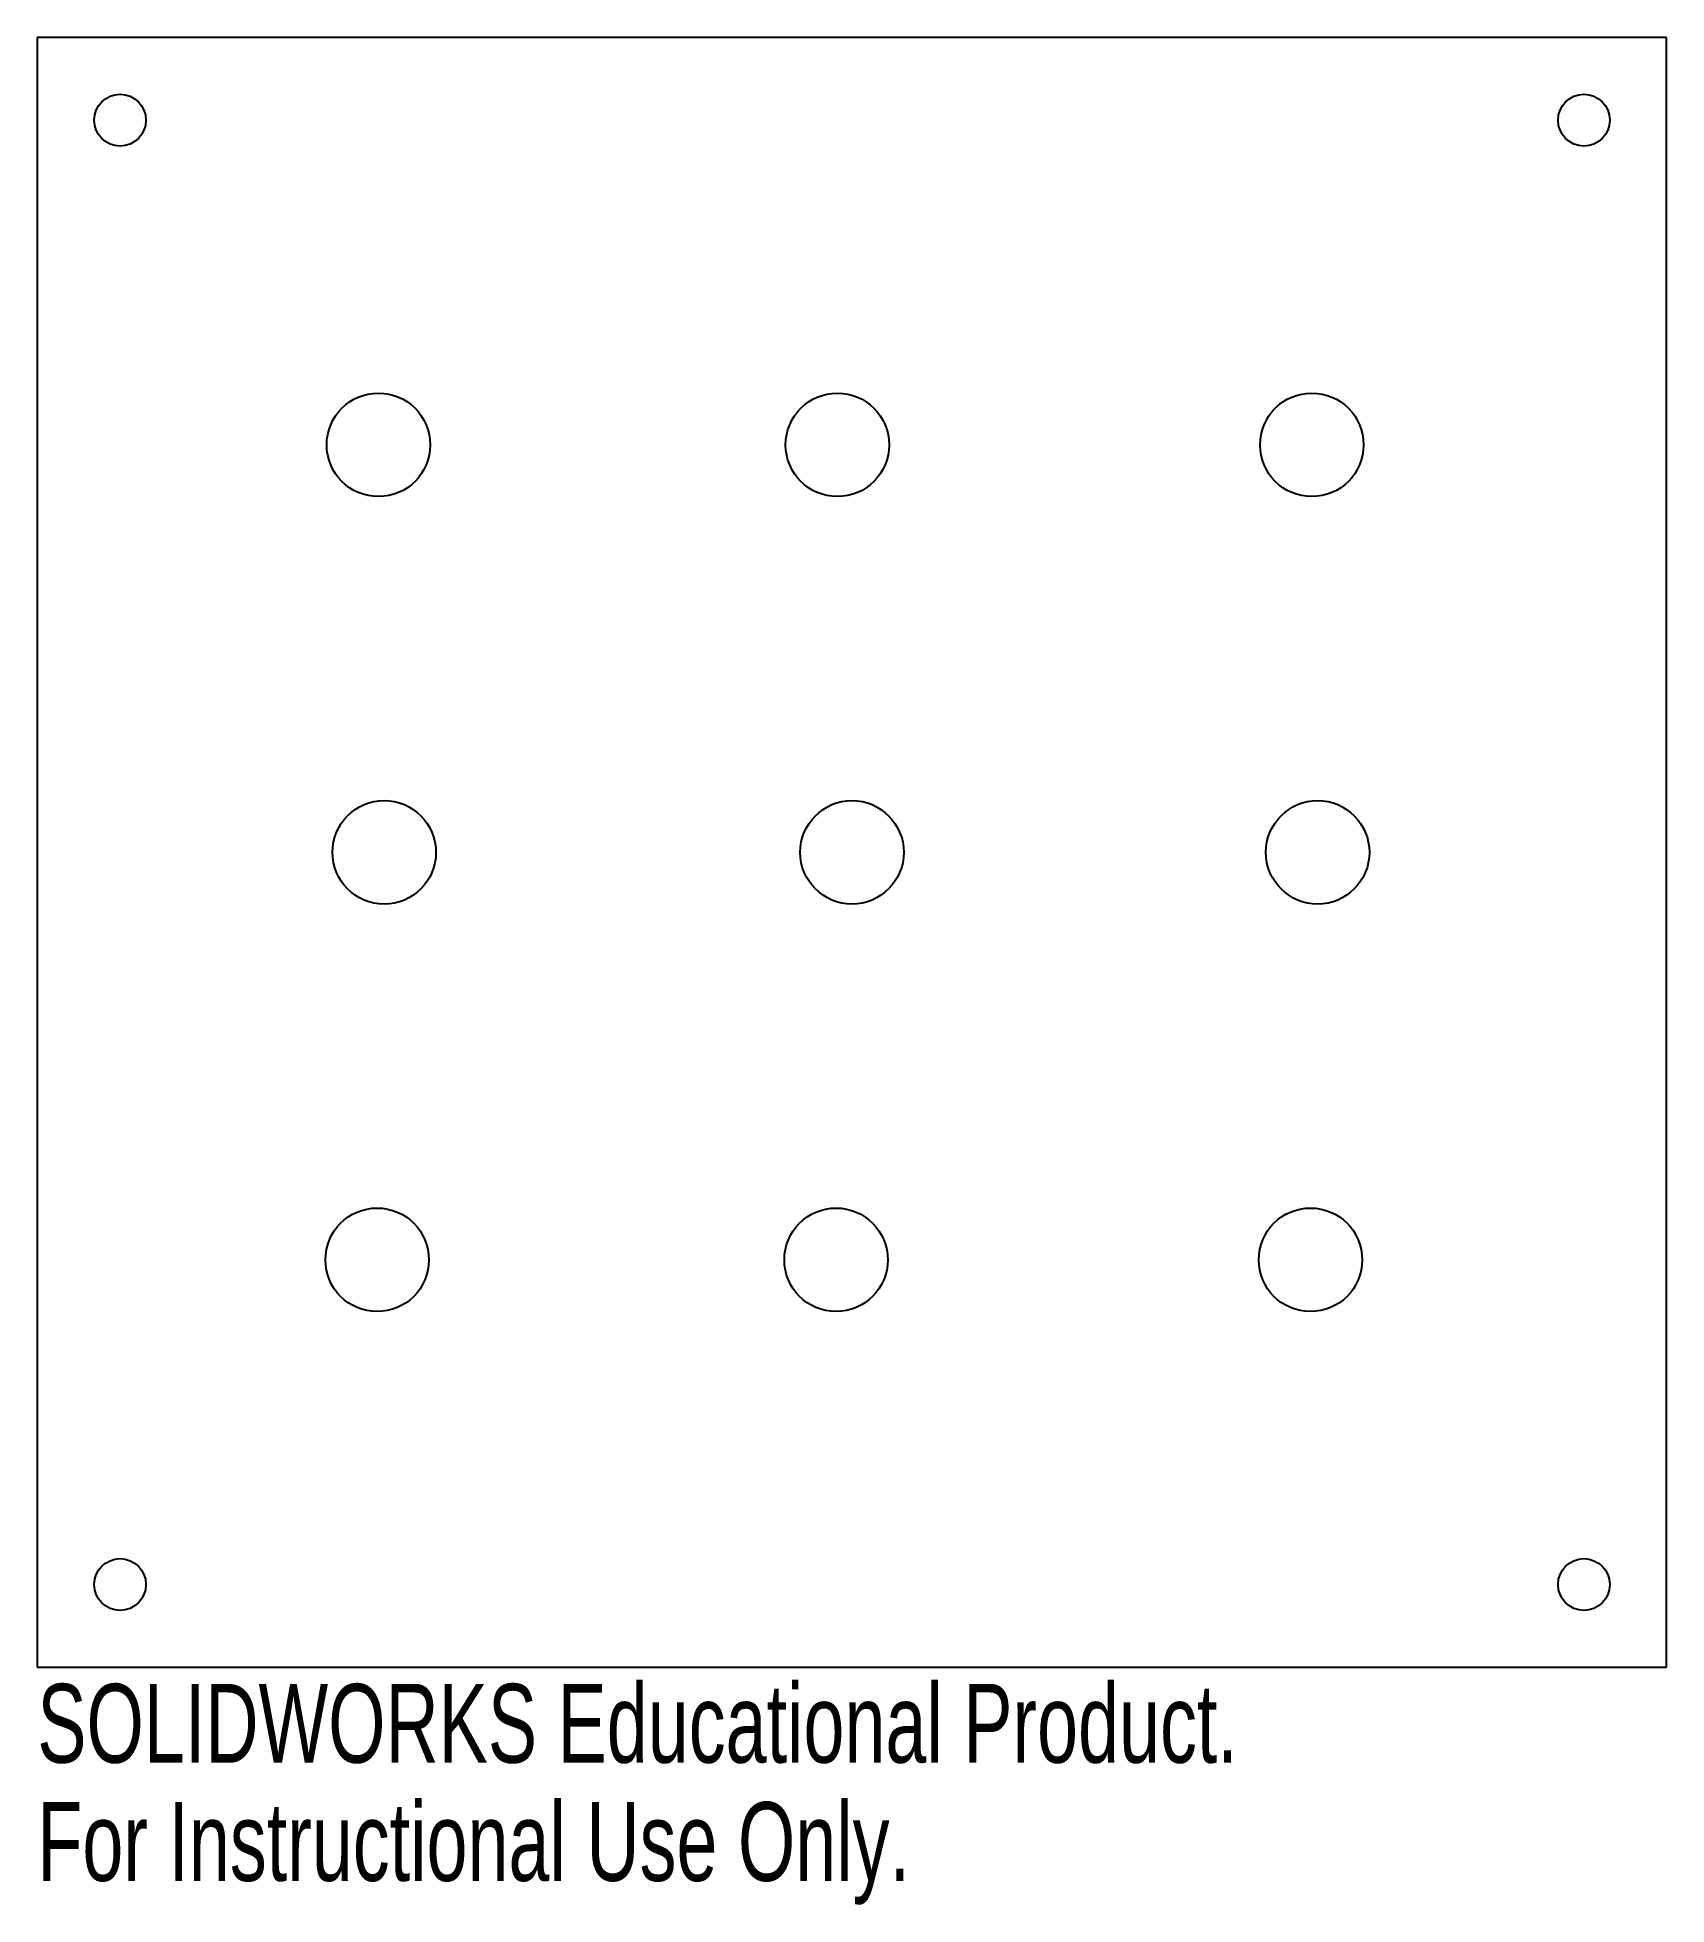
# Model space of a CAD drawing. Header units: inches. Extents: x 0 to 3.94, y -3.87 to 0.64.
import ezdxf

# ---------------------------------------------------------------- set-up
doc = ezdxf.new("R2010")
doc.units = ezdxf.units.IN
doc.header["$MEASUREMENT"] = 0
doc.styles.add('SLDTEXTSTYLE0', font='TXT', dxfattribs={"width": 0.7})

msp = doc.modelspace()

# ---------------------------------------------------------------- linework, layer by layer
at = {"color": 7, "linetype": 'Continuous', "lineweight": 25}
for p, q in [((3.937, 0.6393), (0, 0.6393)), ((0, 0.6393), (0, -3.2977)), ((3.937, -3.2977), (3.937, 0.6393)), ((0, -3.2977), (3.937, -3.2977))]:
    msp.add_line(p, q, dxfattribs=at)
for centre, radius in [((0.2, 0.4393), 0.0625), ((0.2, 0.4393), 0.0625), ((3.737, 0.4393), 0.0625), ((3.737, 0.4393), 0.0625), ((0.8242, -0.3449), 0.125), ((0.8242, -0.3449), 0.125), ((1.9332, -0.3449), 0.125), ((1.9332, -0.3449), 0.125), ((3.0796, -0.3449), 0.125), ((3.0796, -0.3449), 0.125), ((0.8382, -1.3292), 0.125), ((0.8382, -1.3292), 0.125), ((1.9685, -1.3292), 0.125), ((1.9685, -1.3292), 0.125), ((3.0936, -1.3292), 0.125), ((3.0936, -1.3292), 0.125), ((0.8211, -2.3134), 0.125), ((0.8211, -2.3134), 0.125), ((1.93, -2.3134), 0.125), ((1.93, -2.3134), 0.125), ((3.0764, -2.3134), 0.125), ((3.0764, -2.3134), 0.125), ((0.2, -3.0977), 0.0625), ((0.2, -3.0977), 0.0625), ((3.737, -3.0977), 0.0625), ((3.737, -3.0977), 0.0625)]:
    msp.add_circle(centre, radius, dxfattribs=at)

# ---------------------------------------------------------------- texts
at = {"color": 7, "linetype": 'Continuous', "char_height": 0.1903, "attachment_point": 1, "style": 'SLDTEXTSTYLE0'}
for s, insert in [('SOLIDWORKS Educational Product.', (0, -3.3378)), ('For Instructional Use Only.', (0, -3.6233))]:
    msp.add_mtext(s, dxfattribs=dict(at, insert=insert))

doc.saveas('drawing.dxf')
